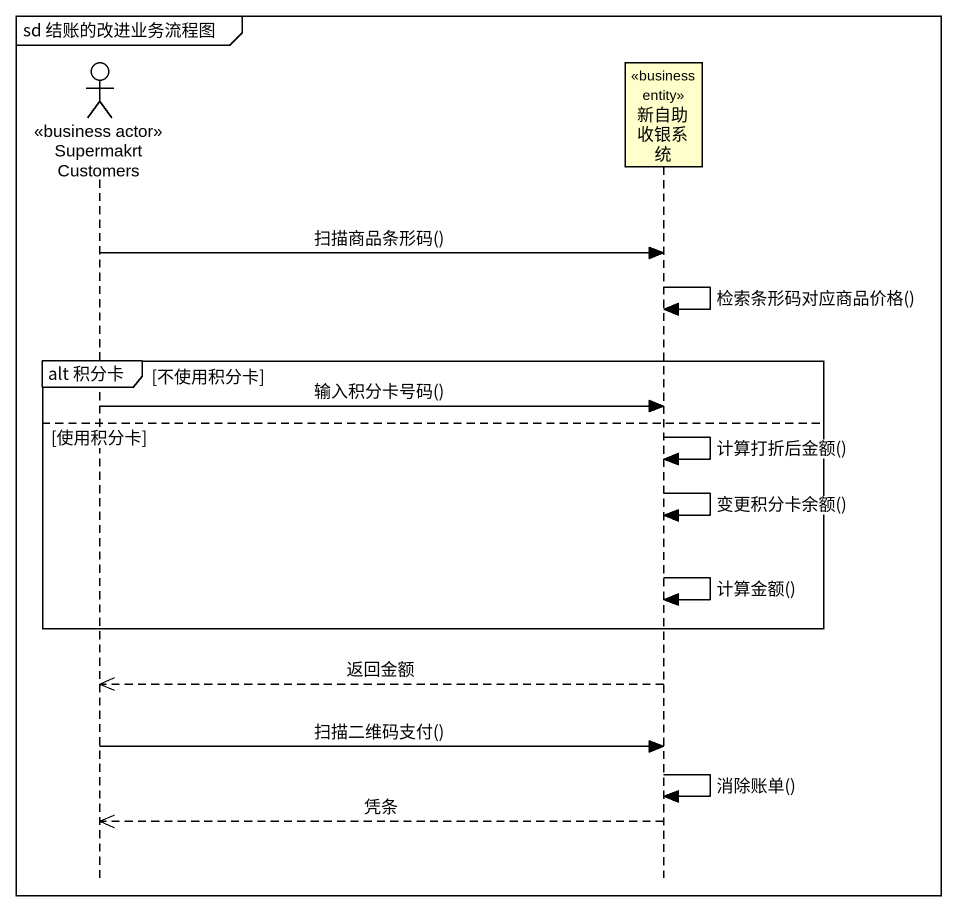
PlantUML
@startuml
mainframe sd 结账的改进业务流程图
hide footbox
actor SupermakrtCustomers <<business actor>>
participant 新自助收银系统 <<business entity>>

SupermakrtCustomers -> 新自助收银系统 : 扫描商品条形码()
新自助收银系统 -> 新自助收银系统 : 检索条形码对应商品价格()
group alt 积分卡 [不使用积分卡]
  SupermakrtCustomers -> 新自助收银系统 : 输入积分卡号码()
else 使用积分卡
  新自助收银系统 -> 新自助收银系统 : 计算打折后金额()
  新自助收银系统 -> 新自助收银系统 : 变更积分卡余额()
  新自助收银系统 -> 新自助收银系统 : 计算金额()
end
新自助收银系统 -->> SupermakrtCustomers : 返回金额
SupermakrtCustomers -> 新自助收银系统 : 扫描二维码支付()
新自助收银系统 -> 新自助收银系统 : 消除账单()
新自助收银系统 -->> SupermakrtCustomers : 凭条
@enduml
